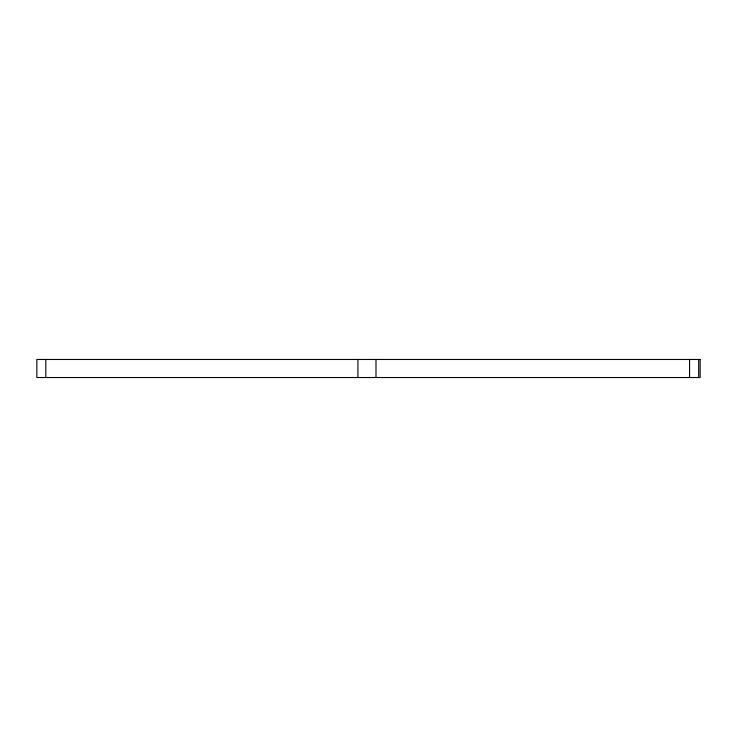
<?xml version="1.0" encoding="UTF-8"?>
<svg xmlns="http://www.w3.org/2000/svg" width="737" height="737" viewBox="0 0 737 737"><rect width="100%" height="100%" fill="white"/><g stroke="black" fill="none" stroke-linecap="round" stroke-linejoin="round"><path stroke-width="1.11" d="M698.667 359.472L698.667 377.528M689.574 359.472L689.574 377.528M375.99 359.472L375.99 377.528M357.924 359.472L357.924 377.528M45.814 359.472L45.814 377.528M700.15 359.472L36.85 359.472L36.85 377.528L700.15 377.528L700.15 359.472"/></g></svg>
